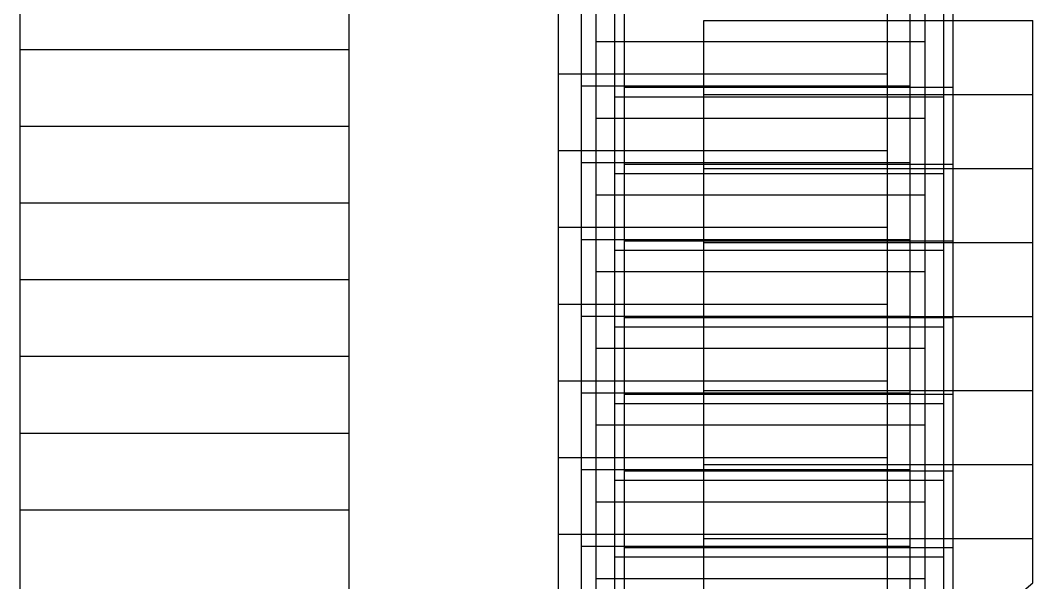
# Model space of a CAD drawing. Header units: millimetres. Extents: x -725 to 2274960, y -506 to 2980382.
# Drawn here: x -632 to 3063, y 2572 to 4626 of the extents above; entities that cross this region are included whole.
import ezdxf

# ---------------------------------------------------------------- set-up
doc = ezdxf.new("R2010")
doc.units = ezdxf.units.MM
doc.header["$LTSCALE"] = 1000
doc.layers.add('STAIR', color=2, linetype='Continuous')

msp = doc.modelspace()

# ---------------------------------------------------------------- linework, layer by layer
at = {"layer": 'STAIR'}
for p, q in [((1332.6648, 509.7581), (1332.6648, 7509.7581)), ((2532.6648, 509.7581), (2532.6648, 7509.7581)), ((1415.9424, 465.7077), (1415.9424, 7465.7077)), ((2615.9424, 465.7077), (2615.9424, 7465.7077)), ((1538.4094, 426.5518), (1538.4094, 7426.5518)), ((1572.7002, 460.8132), (1572.7002, 7460.8132)), ((2738.4094, 426.5518), (2738.4094, 7426.5518)), ((2772.7002, 460.8132), (2772.7002, 7460.8132)), ((-631.7068, 318.873), (-631.7068, 7318.873)), ((568.2932, 318.873), (568.2932, 7318.873)), ((1469.8279, 348.2399), (1469.8279, 7348.2399)), ((2669.8279, 348.2399), (2669.8279, 7348.2399)), ((1862.7964, 1546.5331), (1862.7964, 4624.4673)), ((1862.7964, 4624.4673), (3062.7964, 4624.4673)), ((3062.7964, 2572.5331), (3062.7964, 4624.4673)), ((1469.8279, 4548.2399), (2669.8279, 4548.2399)), ((-631.7068, 4518.873), (568.2932, 4518.873)), ((1332.6648, 4429.7581), (2532.6648, 4429.7581)), ((1415.9424, 4385.7077), (2615.9424, 4385.7077)), ((1572.7002, 4380.8132), (2772.7002, 4380.8132)), ((1538.4094, 4346.5518), (2738.4094, 4346.5518)), ((1862.7964, 4354.4673), (3062.7964, 4354.4673)), ((1469.8279, 4268.2399), (2669.8279, 4268.2399)), ((-631.7068, 4238.873), (568.2932, 4238.873)), ((1332.6648, 4149.7581), (2532.6648, 4149.7581)), ((1415.9424, 4105.7077), (2615.9424, 4105.7077)), ((1538.4094, 4066.5518), (2738.4094, 4066.5518)), ((1572.7002, 4100.8132), (2772.7002, 4100.8132)), ((1862.7964, 4084.4673), (3062.7964, 4084.4673)), ((-631.7068, 3958.873), (568.2932, 3958.873)), ((1469.8279, 3988.2399), (2669.8279, 3988.2399)), ((1332.6648, 3869.7581), (2532.6648, 3869.7581)), ((1415.9424, 3825.7077), (2615.9424, 3825.7077)), ((1572.7002, 3820.8132), (2772.7002, 3820.8132)), ((1862.7964, 3814.4673), (3062.7964, 3814.4673)), ((1538.4094, 3786.5518), (2738.4094, 3786.5518)), ((1469.8279, 3708.2399), (2669.8279, 3708.2399)), ((-631.7068, 3678.873), (568.2932, 3678.873)), ((1332.6648, 3589.7581), (2532.6648, 3589.7581)), ((1415.9424, 3545.7077), (2615.9424, 3545.7077)), ((1572.7002, 3540.8132), (2772.7002, 3540.8132)), ((1862.7964, 3544.4673), (3062.7964, 3544.4673)), ((1538.4094, 3506.5518), (2738.4094, 3506.5518)), ((1469.8279, 3428.2399), (2669.8279, 3428.2399)), ((-631.7068, 3398.873), (568.2932, 3398.873)), ((1332.6648, 3309.7581), (2532.6648, 3309.7581)), ((1415.9424, 3265.7077), (2615.9424, 3265.7077)), ((1572.7002, 3260.8132), (2772.7002, 3260.8132)), ((1862.7964, 3274.4673), (3062.7964, 3274.4673)), ((1538.4094, 3226.5518), (2738.4094, 3226.5518)), ((1469.8279, 3148.2399), (2669.8279, 3148.2399)), ((-631.7068, 3118.873), (568.2932, 3118.873)), ((1332.6648, 3029.7581), (2532.6648, 3029.7581)), ((1862.7964, 3004.4673), (3062.7964, 3004.4673)), ((1415.9424, 2985.7077), (2615.9424, 2985.7077)), ((1572.7002, 2980.8132), (2772.7002, 2980.8132)), ((1538.4094, 2946.5518), (2738.4094, 2946.5518)), ((1469.8279, 2868.2399), (2669.8279, 2868.2399)), ((-631.7068, 2838.873), (568.2932, 2838.873)), ((1332.6648, 2749.7581), (2532.6648, 2749.7581)), ((1862.7964, 2734.4673), (3062.7964, 2734.4673)), ((1415.9424, 2705.7077), (2615.9424, 2705.7077)), ((1572.7002, 2700.8132), (2772.7002, 2700.8132)), ((1538.4094, 2666.5518), (2738.4094, 2666.5518)), ((1469.8279, 2588.2399), (2669.8279, 2588.2399)), ((2462.8272, 2059.5594), (3062.7964, 2572.5331))]:
    msp.add_line(p, q, dxfattribs=at)

doc.saveas('drawing.dxf')
